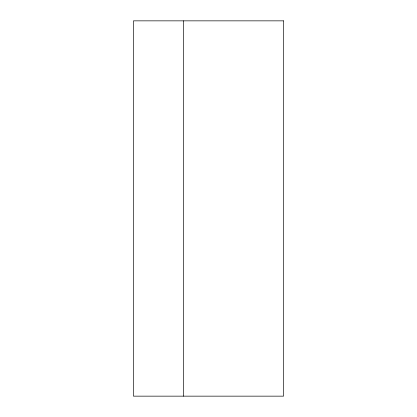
<?xml version="1.0" encoding="UTF-8"?>
<svg xmlns="http://www.w3.org/2000/svg" width="417" height="417" viewBox="0 0 417 417"><rect width="100%" height="100%" fill="white"/><g stroke="black" fill="none" stroke-linecap="round" stroke-linejoin="round"><path stroke-width="0.63" d="M183.48 20.85L183.48 396.15M283.56 20.85L133.44 20.85L133.44 396.15L283.56 396.15L283.56 20.85"/></g></svg>
